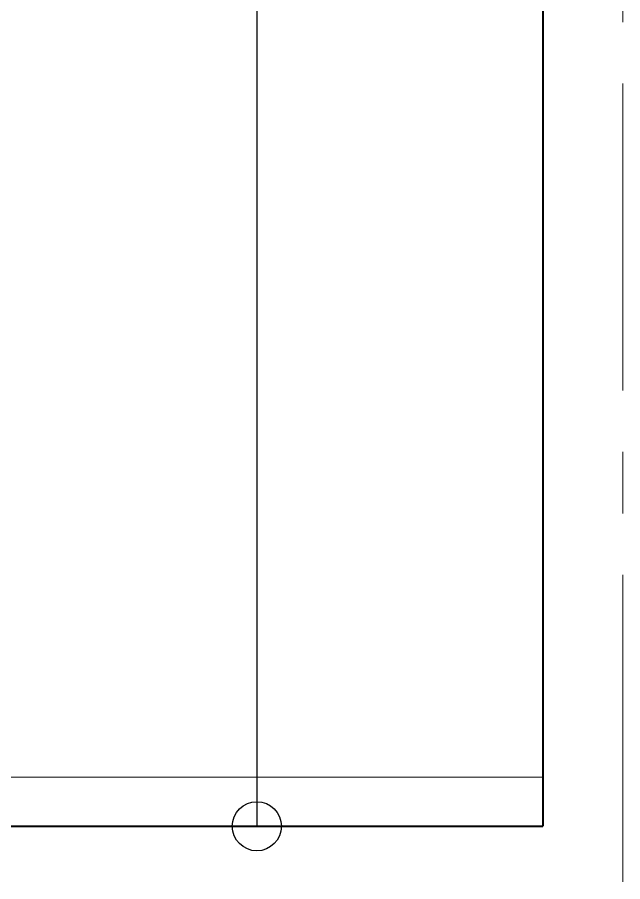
# Model space of a CAD drawing. Units: millimetres at full size, sheet at 1:50. Extents: x -31113 to 29332, y -20209 to 31249.
# Drawn here: x 12573 to 13066, y -5442 to -4738 of the extents above; entities that cross this region are included whole.
import ezdxf

# ---------------------------------------------------------------- set-up
doc = ezdxf.new("R2010")
doc.units = ezdxf.units.MM
doc.header["$LTSCALE"] = 50
doc.header["$PDMODE"] = 32
doc.header["$PDSIZE"] = 40
doc.linetypes.add('CHAIN1', pattern=[8, 5, -1, 1, -1])
for name, color, linetype, lineweight in [('B-1_通り芯・通り番号', 1, 'CHAIN1', 18), ('B-3_仕上線(黄)', 3, 'Continuous', 40), ('B-A_文字', 7, 'Continuous', 25), ('B-F_寸法・方位', 7, 'Continuous', 25)]:
    doc.layers.add(name, color=color, linetype=linetype, lineweight=lineweight)

msp = doc.modelspace()

# ---------------------------------------------------------------- linework, layer by layer
at = {"layer": 'B-1_通り芯・通り番号'}
msp.add_line((13066.17, -2391.96), (13066.17, -6146.71), dxfattribs=at)
msp.add_line((13066.17, -2391.96), (13066.17, -6146.71), dxfattribs=at)
at = {"layer": 'B-3_仕上線(黄)'}
msp.add_line((11681.17, -5396.71), (13001.17, -5396.71), dxfattribs=at)
msp.add_lwpolyline([(12591.29, -3196.71), (13001.17, -3196.71), (13001.17, -5396.71)], dxfattribs=at)
at = {"layer": 'B-A_文字', "color": 1, "lineweight": 18}
msp.add_line((12341.55, -5356.71), (13001.17, -5356.71), dxfattribs=at)
at = {"layer": 'B-F_寸法・方位'}
msp.add_line((12768.43, -3696.71), (12768.43, -5396.71), dxfattribs=at)
msp.add_point((12768.43, -5396.71), dxfattribs=at)

doc.saveas('drawing.dxf')
